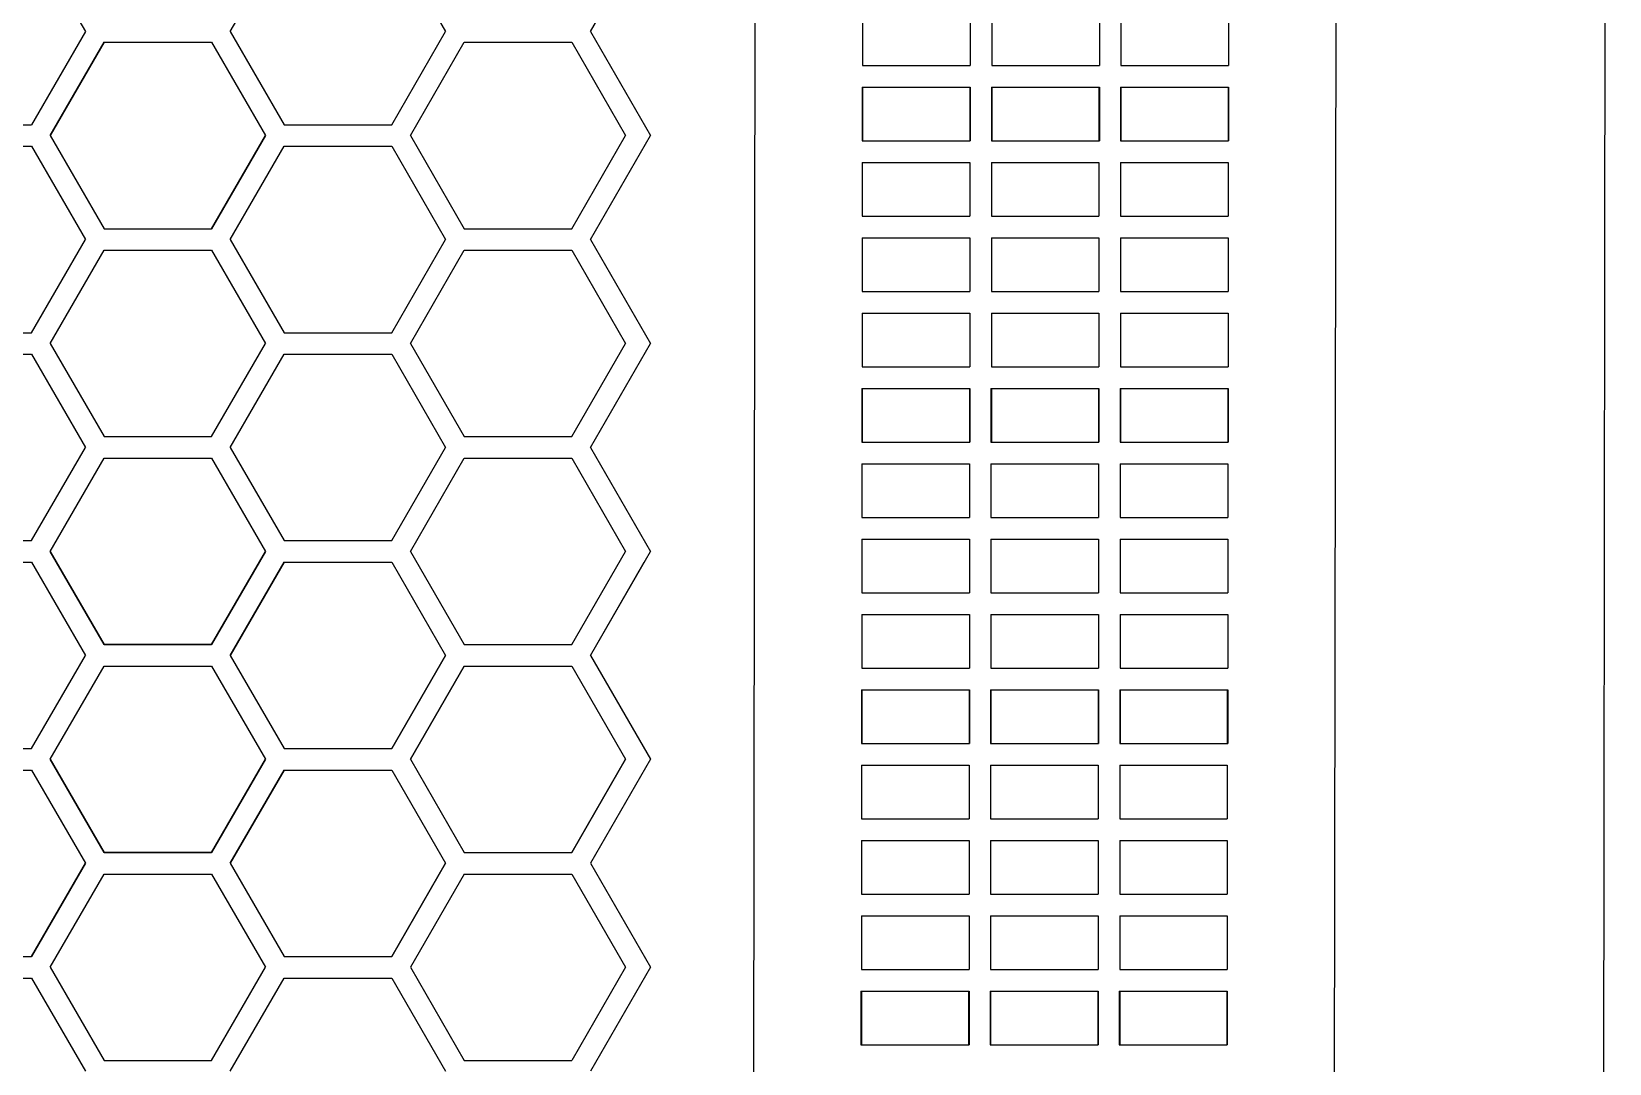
# Model space of a CAD drawing. Header units: millimetres. Extents: x 426 to 1302, y -791 to 304.
# Drawn here: x 1008.4 to 1301.6, y -531.7 to -339.9 of the extents above; entities that cross this region are included whole.
import ezdxf

# ---------------------------------------------------------------- set-up
doc = ezdxf.new("R2010")
doc.units = ezdxf.units.MM
doc.layers.get('0').update_dxf_attribs({"linetype": 'CONTINUOUS', "lineweight": 25, "true_color": 0x000000})

msp = doc.modelspace()

# ---------------------------------------------------------------- linework, layer by layer
for p, q in [((1250.25, -741.3), (1251.59, 253.74)), ((1300.44, -602.32), (1301.59, 253.68)), ((1143.45, 145.74), (1142.44, -602.26)), ((1112.25, -339.95), (1123.41, -320.63)), ((1008.4, -322.63), (1018.4, -339.95)), ((1008.4, -322.63), (1018.4, -339.95)), ((1008.4, -322.63), (1018.4, -339.95)), ((1045.33, -339.95), (1055.33, -322.63)), ((1045.33, -339.95), (1055.33, -322.63)), ((1045.33, -339.95), (1055.33, -322.63)), ((1075.33, -322.63), (1085.33, -339.95)), ((1075.33, -322.63), (1085.33, -339.95)), ((1075.33, -322.63), (1085.33, -339.95)), ((1162.81, -336.26), (1162.81, -346.26)), ((1182.81, -336.26), (1182.81, -346.26)), ((1186.81, -336.26), (1186.81, -346.26)), ((1206.81, -336.26), (1206.81, -346.26)), ((1210.81, -336.26), (1210.81, -346.26)), ((1230.81, -336.26), (1230.81, -346.26)), ((1018.4, -339.95), (1008.4, -357.27)), ((1018.4, -339.95), (1008.4, -357.27)), ((1018.4, -339.95), (1008.4, -357.27)), ((1045.33, -339.95), (1055.33, -357.27)), ((1045.33, -339.95), (1055.33, -357.27)), ((1045.33, -339.95), (1055.33, -357.27)), ((1045.33, -339.95), (1055.33, -357.27)), ((1045.33, -339.95), (1055.33, -357.27)), ((1045.33, -339.95), (1055.33, -357.27)), ((1075.33, -357.27), (1085.33, -339.95)), ((1075.33, -357.27), (1085.33, -339.95)), ((1075.33, -357.27), (1085.33, -339.95)), ((1075.33, -357.27), (1085.33, -339.95)), ((1075.33, -357.27), (1085.33, -339.95)), ((1075.33, -357.27), (1085.33, -339.95)), ((1112.25, -339.95), (1123.41, -359.27)), ((1021.86, -341.95), (1011.86, -359.27)), ((1011.86, -359.27), (1021.86, -341.95)), ((1011.86, -359.27), (1021.86, -341.95)), ((1021.86, -341.95), (1011.86, -359.27)), ((1011.86, -359.27), (1021.86, -341.95)), ((1011.86, -359.27), (1021.86, -341.95)), ((1021.86, -341.95), (1011.86, -359.27)), ((1011.86, -359.27), (1021.86, -341.95)), ((1011.86, -359.27), (1021.86, -341.95)), ((1021.86, -341.95), (1041.86, -341.95)), ((1021.86, -341.95), (1041.86, -341.95)), ((1021.86, -341.95), (1041.86, -341.95)), ((1021.86, -341.95), (1041.86, -341.95)), ((1021.86, -341.95), (1041.86, -341.95)), ((1021.86, -341.95), (1041.86, -341.95)), ((1021.86, -341.95), (1041.86, -341.95)), ((1021.86, -341.95), (1041.86, -341.95)), ((1021.86, -341.95), (1041.86, -341.95)), ((1041.86, -341.95), (1051.86, -359.27)), ((1041.86, -341.95), (1051.86, -359.27)), ((1041.86, -341.95), (1051.86, -359.27)), ((1041.86, -341.95), (1051.86, -359.27)), ((1041.86, -341.95), (1051.86, -359.27)), ((1041.86, -341.95), (1051.86, -359.27)), ((1041.86, -341.95), (1051.86, -359.27)), ((1041.86, -341.95), (1051.86, -359.27)), ((1041.86, -341.95), (1051.86, -359.27)), ((1078.79, -359.27), (1088.79, -341.95)), ((1078.79, -359.27), (1088.79, -341.95)), ((1078.79, -359.27), (1088.79, -341.95)), ((1078.79, -359.27), (1088.79, -341.95)), ((1078.79, -359.27), (1088.79, -341.95)), ((1078.79, -359.27), (1088.79, -341.95)), ((1088.79, -341.95), (1108.79, -341.95)), ((1088.79, -341.95), (1108.79, -341.95)), ((1088.79, -341.95), (1108.79, -341.95)), ((1088.79, -341.95), (1108.79, -341.95)), ((1088.79, -341.95), (1108.79, -341.95)), ((1088.79, -341.95), (1108.79, -341.95)), ((1108.79, -341.95), (1118.79, -359.27)), ((1108.79, -341.95), (1118.79, -359.27)), ((1108.79, -341.95), (1118.79, -359.27)), ((1108.79, -341.95), (1118.79, -359.27)), ((1108.79, -341.95), (1118.79, -359.27)), ((1108.79, -341.95), (1118.79, -359.27)), ((1162.81, -346.26), (1182.81, -346.26)), ((1186.81, -346.26), (1206.81, -346.26)), ((1210.81, -346.26), (1230.81, -346.26)), ((1162.74, -350.26), (1182.74, -350.26)), ((1162.74, -350.26), (1162.74, -360.26)), ((1162.81, -350.26), (1182.81, -350.26)), ((1162.81, -350.26), (1162.81, -360.26)), ((1182.74, -350.26), (1182.74, -360.26)), ((1182.81, -350.26), (1182.81, -360.26)), ((1186.74, -350.26), (1206.74, -350.26)), ((1186.74, -350.26), (1186.74, -360.26)), ((1186.81, -350.26), (1206.81, -350.26)), ((1186.81, -350.26), (1186.81, -360.26)), ((1206.74, -350.26), (1206.74, -360.26)), ((1206.81, -350.26), (1206.81, -360.26)), ((1210.74, -350.26), (1230.74, -350.26)), ((1210.74, -350.26), (1210.74, -360.26)), ((1210.81, -350.26), (1230.81, -350.26)), ((1210.81, -350.26), (1210.81, -360.26)), ((1230.74, -350.26), (1230.74, -360.26)), ((1230.81, -350.26), (1230.81, -360.26)), ((988.4, -357.27), (1008.4, -357.27)), ((988.4, -357.27), (1008.4, -357.27)), ((988.4, -357.27), (1008.4, -357.27)), ((1055.33, -357.27), (1075.33, -357.27)), ((1055.33, -357.27), (1075.33, -357.27)), ((1055.33, -357.27), (1075.33, -357.27)), ((1055.33, -357.27), (1075.33, -357.27)), ((1055.33, -357.27), (1075.33, -357.27)), ((1055.33, -357.27), (1075.33, -357.27)), ((1011.86, -359.27), (1021.86, -376.59)), ((1011.86, -359.27), (1021.86, -376.59)), ((1011.86, -359.27), (1021.86, -376.59)), ((1011.86, -359.27), (1021.86, -376.59)), ((1011.86, -359.27), (1021.86, -376.59)), ((1011.86, -359.27), (1021.86, -376.59)), ((1011.86, -359.27), (1021.86, -376.59)), ((1011.86, -359.27), (1021.86, -376.59)), ((1011.86, -359.27), (1021.86, -376.59)), ((1051.86, -359.27), (1041.86, -376.59)), ((1041.86, -376.59), (1051.86, -359.27)), ((1041.86, -376.59), (1051.86, -359.27)), ((1051.86, -359.27), (1041.86, -376.59)), ((1041.86, -376.59), (1051.86, -359.27)), ((1041.86, -376.59), (1051.86, -359.27)), ((1051.86, -359.27), (1041.86, -376.59)), ((1041.86, -376.59), (1051.86, -359.27)), ((1041.86, -376.59), (1051.86, -359.27)), ((1078.79, -359.27), (1088.79, -376.59)), ((1078.79, -359.27), (1088.79, -376.59)), ((1078.79, -359.27), (1088.79, -376.59)), ((1078.79, -359.27), (1088.79, -376.59)), ((1078.79, -359.27), (1088.79, -376.59)), ((1078.79, -359.27), (1088.79, -376.59)), ((1108.79, -376.59), (1118.79, -359.27)), ((1108.79, -376.59), (1118.79, -359.27)), ((1108.79, -376.59), (1118.79, -359.27)), ((1108.79, -376.59), (1118.79, -359.27)), ((1108.79, -376.59), (1118.79, -359.27)), ((1108.79, -376.59), (1118.79, -359.27)), ((1112.25, -378.59), (1123.41, -359.27)), ((1162.74, -360.26), (1182.74, -360.26)), ((1162.81, -360.26), (1182.81, -360.26)), ((1186.74, -360.26), (1206.74, -360.26)), ((1186.81, -360.26), (1206.81, -360.26)), ((1210.74, -360.26), (1230.74, -360.26)), ((1210.81, -360.26), (1230.81, -360.26)), ((988.4, -361.27), (1008.4, -361.27)), ((988.4, -361.27), (1008.4, -361.27)), ((988.4, -361.27), (1008.4, -361.27)), ((988.4, -361.27), (1008.4, -361.27)), ((988.4, -361.27), (1008.4, -361.27)), ((988.4, -361.27), (1008.4, -361.27)), ((1008.4, -361.27), (1018.4, -378.59)), ((1008.4, -361.27), (1018.4, -378.59)), ((1008.4, -361.27), (1018.4, -378.59)), ((1008.4, -361.27), (1018.4, -378.59)), ((1008.4, -361.27), (1018.4, -378.59)), ((1008.4, -361.27), (1018.4, -378.59)), ((1045.33, -378.59), (1055.33, -361.27)), ((1045.33, -378.59), (1055.33, -361.27)), ((1045.33, -378.59), (1055.33, -361.27)), ((1045.33, -378.59), (1055.33, -361.27)), ((1045.33, -378.59), (1055.33, -361.27)), ((1045.33, -378.59), (1055.33, -361.27)), ((1055.33, -361.27), (1075.33, -361.27)), ((1055.33, -361.27), (1075.33, -361.27)), ((1055.33, -361.27), (1075.33, -361.27)), ((1055.33, -361.27), (1075.33, -361.27)), ((1055.33, -361.27), (1075.33, -361.27)), ((1055.33, -361.27), (1075.33, -361.27)), ((1075.33, -361.27), (1085.33, -378.59)), ((1075.33, -361.27), (1085.33, -378.59)), ((1075.33, -361.27), (1085.33, -378.59)), ((1075.33, -361.27), (1085.33, -378.59)), ((1075.33, -361.27), (1085.33, -378.59)), ((1075.33, -361.27), (1085.33, -378.59)), ((1162.74, -364.26), (1162.74, -374.26)), ((1162.74, -364.26), (1182.74, -364.26)), ((1182.74, -364.26), (1182.74, -374.26)), ((1186.74, -364.26), (1206.74, -364.26)), ((1186.74, -364.26), (1186.74, -374.26)), ((1206.74, -364.26), (1206.74, -374.26)), ((1210.74, -364.26), (1210.74, -374.26)), ((1210.74, -364.26), (1230.74, -364.26)), ((1230.74, -364.26), (1230.74, -374.26)), ((1162.74, -374.26), (1182.74, -374.26)), ((1186.74, -374.26), (1206.74, -374.26)), ((1210.74, -374.26), (1230.74, -374.26)), ((1021.86, -376.59), (1041.86, -376.59)), ((1021.86, -376.59), (1041.86, -376.59)), ((1021.86, -376.59), (1041.86, -376.59)), ((1021.86, -376.59), (1041.86, -376.59)), ((1021.86, -376.59), (1041.86, -376.59)), ((1021.86, -376.59), (1041.86, -376.59)), ((1021.86, -376.59), (1041.86, -376.59)), ((1021.86, -376.59), (1041.86, -376.59)), ((1021.86, -376.59), (1041.86, -376.59)), ((1088.79, -376.59), (1108.79, -376.59)), ((1088.79, -376.59), (1108.79, -376.59)), ((1088.79, -376.59), (1108.79, -376.59)), ((1088.79, -376.59), (1108.79, -376.59)), ((1088.79, -376.59), (1108.79, -376.59)), ((1088.79, -376.59), (1108.79, -376.59)), ((1008.4, -395.91), (1018.4, -378.59)), ((1008.4, -395.91), (1018.4, -378.59)), ((1008.4, -395.91), (1018.4, -378.59)), ((1008.4, -395.91), (1018.4, -378.59)), ((1008.4, -395.91), (1018.4, -378.59)), ((1008.4, -395.91), (1018.4, -378.59)), ((1011.86, -397.91), (1021.86, -380.59)), ((1011.86, -397.91), (1021.86, -380.59)), ((1011.86, -397.91), (1021.86, -380.59)), ((1011.86, -397.91), (1021.86, -380.59)), ((1011.86, -397.91), (1021.86, -380.59)), ((1011.86, -397.91), (1021.86, -380.59)), ((1021.86, -380.59), (1041.86, -380.59)), ((1021.86, -380.59), (1041.86, -380.59)), ((1021.86, -380.59), (1041.86, -380.59)), ((1021.86, -380.59), (1041.86, -380.59)), ((1021.86, -380.59), (1041.86, -380.59)), ((1021.86, -380.59), (1041.86, -380.59)), ((1041.86, -380.59), (1051.86, -397.91)), ((1041.86, -380.59), (1051.86, -397.91)), ((1041.86, -380.59), (1051.86, -397.91)), ((1041.86, -380.59), (1051.86, -397.91)), ((1041.86, -380.59), (1051.86, -397.91)), ((1041.86, -380.59), (1051.86, -397.91)), ((1045.33, -378.59), (1055.33, -395.91)), ((1045.33, -378.59), (1055.33, -395.91)), ((1045.33, -378.59), (1055.33, -395.91)), ((1045.33, -378.59), (1055.33, -395.91)), ((1045.33, -378.59), (1055.33, -395.91)), ((1045.33, -378.59), (1055.33, -395.91)), ((1075.33, -395.91), (1085.33, -378.59)), ((1075.33, -395.91), (1085.33, -378.59)), ((1075.33, -395.91), (1085.33, -378.59)), ((1075.33, -395.91), (1085.33, -378.59)), ((1075.33, -395.91), (1085.33, -378.59)), ((1075.33, -395.91), (1085.33, -378.59)), ((1078.79, -397.91), (1088.79, -380.59)), ((1078.79, -397.91), (1088.79, -380.59)), ((1078.79, -397.91), (1088.79, -380.59)), ((1078.79, -397.91), (1088.79, -380.59)), ((1078.79, -397.91), (1088.79, -380.59)), ((1078.79, -397.91), (1088.79, -380.59)), ((1078.79, -397.91), (1088.79, -380.59)), ((1078.79, -397.91), (1088.79, -380.59)), ((1078.79, -397.91), (1088.79, -380.59)), ((1088.79, -380.59), (1108.79, -380.59)), ((1088.79, -380.59), (1108.79, -380.59)), ((1088.79, -380.59), (1108.79, -380.59)), ((1088.79, -380.59), (1108.79, -380.59)), ((1088.79, -380.59), (1108.79, -380.59)), ((1088.79, -380.59), (1108.79, -380.59)), ((1088.79, -380.59), (1108.79, -380.59)), ((1088.79, -380.59), (1108.79, -380.59)), ((1088.79, -380.59), (1108.79, -380.59)), ((1108.79, -380.59), (1118.79, -397.91)), ((1108.79, -380.59), (1118.79, -397.91)), ((1108.79, -380.59), (1118.79, -397.91)), ((1108.79, -380.59), (1118.79, -397.91)), ((1108.79, -380.59), (1118.79, -397.91)), ((1108.79, -380.59), (1118.79, -397.91)), ((1108.79, -380.59), (1118.79, -397.91)), ((1108.79, -380.59), (1118.79, -397.91)), ((1108.79, -380.59), (1118.79, -397.91)), ((1112.25, -378.59), (1123.41, -397.91)), ((1162.74, -378.26), (1182.74, -378.26)), ((1162.74, -378.26), (1162.74, -388.26)), ((1162.74, -378.26), (1182.74, -378.26)), ((1162.74, -378.26), (1162.74, -388.26)), ((1182.74, -378.26), (1182.74, -388.26)), ((1182.74, -378.26), (1182.74, -388.26)), ((1186.74, -378.26), (1206.74, -378.26)), ((1186.74, -378.26), (1186.74, -388.26)), ((1186.74, -378.26), (1206.74, -378.26)), ((1186.74, -378.26), (1186.74, -388.26)), ((1206.74, -378.26), (1206.74, -388.26)), ((1206.74, -378.26), (1206.74, -388.26)), ((1210.74, -378.26), (1230.74, -378.26)), ((1210.74, -378.26), (1210.74, -388.26)), ((1210.74, -378.26), (1230.74, -378.26)), ((1210.74, -378.26), (1210.74, -388.26)), ((1230.74, -378.26), (1230.74, -388.26)), ((1230.74, -378.26), (1230.74, -388.26)), ((1162.74, -388.26), (1182.74, -388.26)), ((1162.74, -388.26), (1182.74, -388.26)), ((1186.74, -388.26), (1206.74, -388.26)), ((1186.74, -388.26), (1206.74, -388.26)), ((1210.74, -388.26), (1230.74, -388.26)), ((1210.74, -388.26), (1230.74, -388.26)), ((1162.74, -392.26), (1162.74, -402.26)), ((1162.74, -392.26), (1182.74, -392.26)), ((1182.74, -392.26), (1182.74, -402.26)), ((1186.74, -392.26), (1206.74, -392.26)), ((1186.74, -392.26), (1186.74, -402.26)), ((1206.74, -392.26), (1206.74, -402.26)), ((1210.74, -392.26), (1210.74, -402.26)), ((1210.74, -392.26), (1230.74, -392.26)), ((1230.74, -392.26), (1230.74, -402.26)), ((988.4, -395.91), (1008.4, -395.91)), ((988.4, -395.91), (1008.4, -395.91)), ((988.4, -395.91), (1008.4, -395.91)), ((988.4, -395.91), (1008.4, -395.91)), ((988.4, -395.91), (1008.4, -395.91)), ((988.4, -395.91), (1008.4, -395.91)), ((1011.86, -397.91), (1021.86, -415.23)), ((1011.86, -397.91), (1021.86, -415.23)), ((1011.86, -397.91), (1021.86, -415.23)), ((1011.86, -397.91), (1021.86, -415.23)), ((1011.86, -397.91), (1021.86, -415.23)), ((1011.86, -397.91), (1021.86, -415.23)), ((1041.86, -415.23), (1051.86, -397.91)), ((1041.86, -415.23), (1051.86, -397.91)), ((1041.86, -415.23), (1051.86, -397.91)), ((1041.86, -415.23), (1051.86, -397.91)), ((1041.86, -415.23), (1051.86, -397.91)), ((1041.86, -415.23), (1051.86, -397.91)), ((1055.33, -395.91), (1075.33, -395.91)), ((1055.33, -395.91), (1075.33, -395.91)), ((1055.33, -395.91), (1075.33, -395.91)), ((1055.33, -395.91), (1075.33, -395.91)), ((1055.33, -395.91), (1075.33, -395.91)), ((1055.33, -395.91), (1075.33, -395.91)), ((1078.79, -397.91), (1088.79, -415.23)), ((1078.79, -397.91), (1088.79, -415.23)), ((1078.79, -397.91), (1088.79, -415.23)), ((1078.79, -397.91), (1088.79, -415.23)), ((1078.79, -397.91), (1088.79, -415.23)), ((1078.79, -397.91), (1088.79, -415.23)), ((1078.79, -397.91), (1088.79, -415.23)), ((1078.79, -397.91), (1088.79, -415.23)), ((1078.79, -397.91), (1088.79, -415.23)), ((1108.79, -415.23), (1118.79, -397.91)), ((1108.79, -415.23), (1118.79, -397.91)), ((1108.79, -415.23), (1118.79, -397.91)), ((1108.79, -415.23), (1118.79, -397.91)), ((1108.79, -415.23), (1118.79, -397.91)), ((1108.79, -415.23), (1118.79, -397.91)), ((1108.79, -415.23), (1118.79, -397.91)), ((1108.79, -415.23), (1118.79, -397.91)), ((1108.79, -415.23), (1118.79, -397.91)), ((1112.25, -417.23), (1123.41, -397.91)), ((988.4, -399.91), (1008.4, -399.91)), ((988.4, -399.91), (1008.4, -399.91)), ((988.4, -399.91), (1008.4, -399.91)), ((988.4, -399.91), (1008.4, -399.91)), ((988.4, -399.91), (1008.4, -399.91)), ((988.4, -399.91), (1008.4, -399.91)), ((988.4, -399.91), (1008.4, -399.91)), ((988.4, -399.91), (1008.4, -399.91)), ((988.4, -399.91), (1008.4, -399.91)), ((1008.4, -399.91), (1018.4, -417.23)), ((1008.4, -399.91), (1018.4, -417.23)), ((1008.4, -399.91), (1018.4, -417.23)), ((1008.4, -399.91), (1018.4, -417.23)), ((1008.4, -399.91), (1018.4, -417.23)), ((1008.4, -399.91), (1018.4, -417.23)), ((1008.4, -399.91), (1018.4, -417.23)), ((1008.4, -399.91), (1018.4, -417.23)), ((1008.4, -399.91), (1018.4, -417.23)), ((1045.33, -417.23), (1055.33, -399.91)), ((1045.33, -417.23), (1055.33, -399.91)), ((1045.33, -417.23), (1055.33, -399.91)), ((1045.33, -417.23), (1055.33, -399.91)), ((1045.33, -417.23), (1055.33, -399.91)), ((1045.33, -417.23), (1055.33, -399.91)), ((1055.33, -399.91), (1075.33, -399.91)), ((1055.33, -399.91), (1075.33, -399.91)), ((1055.33, -399.91), (1075.33, -399.91)), ((1055.33, -399.91), (1075.33, -399.91)), ((1055.33, -399.91), (1075.33, -399.91)), ((1055.33, -399.91), (1075.33, -399.91)), ((1075.33, -399.91), (1085.33, -417.23)), ((1075.33, -399.91), (1085.33, -417.23)), ((1075.33, -399.91), (1085.33, -417.23)), ((1075.33, -399.91), (1085.33, -417.23)), ((1075.33, -399.91), (1085.33, -417.23)), ((1075.33, -399.91), (1085.33, -417.23)), ((1162.74, -402.26), (1182.74, -402.26)), ((1186.74, -402.26), (1206.74, -402.26)), ((1210.74, -402.26), (1230.74, -402.26)), ((1162.66, -406.26), (1182.66, -406.26)), ((1162.66, -406.26), (1162.66, -416.26)), ((1162.74, -406.26), (1182.74, -406.26)), ((1162.74, -406.26), (1162.74, -416.26)), ((1182.66, -406.26), (1182.66, -416.26)), ((1182.74, -406.26), (1182.74, -416.26)), ((1186.66, -406.26), (1206.66, -406.26)), ((1186.66, -406.26), (1186.66, -416.26)), ((1186.74, -406.26), (1206.74, -406.26)), ((1186.74, -406.26), (1186.74, -416.26)), ((1206.66, -406.26), (1206.66, -416.26)), ((1206.74, -406.26), (1206.74, -416.26)), ((1210.66, -406.26), (1230.66, -406.26)), ((1210.66, -406.26), (1210.66, -416.26)), ((1210.74, -406.26), (1230.74, -406.26)), ((1210.74, -406.26), (1210.74, -416.26)), ((1230.66, -406.26), (1230.66, -416.26)), ((1230.74, -406.26), (1230.74, -416.26)), ((1021.86, -415.23), (1041.86, -415.23)), ((1021.86, -415.23), (1041.86, -415.23)), ((1021.86, -415.23), (1041.86, -415.23)), ((1021.86, -415.23), (1041.86, -415.23)), ((1021.86, -415.23), (1041.86, -415.23)), ((1021.86, -415.23), (1041.86, -415.23)), ((1021.86, -415.23), (1041.86, -415.23)), ((1021.86, -415.23), (1041.86, -415.23)), ((1021.86, -415.23), (1041.86, -415.23)), ((1021.86, -415.23), (1041.86, -415.23)), ((1021.86, -415.23), (1041.86, -415.23)), ((1021.86, -415.23), (1041.86, -415.23)), ((1088.79, -415.23), (1108.79, -415.23)), ((1088.79, -415.23), (1108.79, -415.23)), ((1088.79, -415.23), (1108.79, -415.23)), ((1088.79, -415.23), (1108.79, -415.23)), ((1088.79, -415.23), (1108.79, -415.23)), ((1088.79, -415.23), (1108.79, -415.23)), ((1088.79, -415.23), (1108.79, -415.23)), ((1088.79, -415.23), (1108.79, -415.23)), ((1088.79, -415.23), (1108.79, -415.23)), ((1162.66, -416.26), (1182.66, -416.26)), ((1162.74, -416.26), (1182.74, -416.26)), ((1186.66, -416.26), (1206.66, -416.26)), ((1186.74, -416.26), (1206.74, -416.26)), ((1210.66, -416.26), (1230.66, -416.26)), ((1210.74, -416.26), (1230.74, -416.26)), ((1008.4, -434.55), (1018.4, -417.23)), ((1008.4, -434.55), (1018.4, -417.23)), ((1008.4, -434.55), (1018.4, -417.23)), ((1008.4, -434.55), (1018.4, -417.23)), ((1008.4, -434.55), (1018.4, -417.23)), ((1008.4, -434.55), (1018.4, -417.23)), ((1008.4, -434.55), (1018.4, -417.23)), ((1008.4, -434.55), (1018.4, -417.23)), ((1008.4, -434.55), (1018.4, -417.23)), ((1011.86, -436.55), (1021.86, -419.23)), ((1011.86, -436.55), (1021.86, -419.23)), ((1011.86, -436.55), (1021.86, -419.23)), ((1011.86, -436.55), (1021.86, -419.23)), ((1011.86, -436.55), (1021.86, -419.23)), ((1011.86, -436.55), (1021.86, -419.23)), ((1021.86, -419.23), (1041.86, -419.23)), ((1021.86, -419.23), (1041.86, -419.23)), ((1021.86, -419.23), (1041.86, -419.23)), ((1021.86, -419.23), (1041.86, -419.23)), ((1021.86, -419.23), (1041.86, -419.23)), ((1021.86, -419.23), (1041.86, -419.23)), ((1021.86, -419.23), (1041.86, -419.23)), ((1021.86, -419.23), (1041.86, -419.23)), ((1021.86, -419.23), (1041.86, -419.23)), ((1041.86, -419.23), (1051.86, -436.55)), ((1041.86, -419.23), (1051.86, -436.55)), ((1041.86, -419.23), (1051.86, -436.55)), ((1041.86, -419.23), (1051.86, -436.55)), ((1041.86, -419.23), (1051.86, -436.55)), ((1041.86, -419.23), (1051.86, -436.55)), ((1045.33, -417.23), (1055.33, -434.55)), ((1045.33, -417.23), (1055.33, -434.55)), ((1045.33, -417.23), (1055.33, -434.55)), ((1045.33, -417.23), (1055.33, -434.55)), ((1045.33, -417.23), (1055.33, -434.55)), ((1045.33, -417.23), (1055.33, -434.55)), ((1075.33, -434.55), (1085.33, -417.23)), ((1075.33, -434.55), (1085.33, -417.23)), ((1075.33, -434.55), (1085.33, -417.23)), ((1075.33, -434.55), (1085.33, -417.23)), ((1075.33, -434.55), (1085.33, -417.23)), ((1075.33, -434.55), (1085.33, -417.23)), ((1078.79, -436.55), (1088.79, -419.23)), ((1078.79, -436.55), (1088.79, -419.23)), ((1078.79, -436.55), (1088.79, -419.23)), ((1078.79, -436.55), (1088.79, -419.23)), ((1078.79, -436.55), (1088.79, -419.23)), ((1078.79, -436.55), (1088.79, -419.23)), ((1078.79, -436.55), (1088.79, -419.23)), ((1078.79, -436.55), (1088.79, -419.23)), ((1078.79, -436.55), (1088.79, -419.23)), ((1088.79, -419.23), (1108.79, -419.23)), ((1088.79, -419.23), (1108.79, -419.23)), ((1088.79, -419.23), (1108.79, -419.23)), ((1088.79, -419.23), (1108.79, -419.23)), ((1088.79, -419.23), (1108.79, -419.23)), ((1088.79, -419.23), (1108.79, -419.23)), ((1088.79, -419.23), (1108.79, -419.23)), ((1088.79, -419.23), (1108.79, -419.23)), ((1088.79, -419.23), (1108.79, -419.23)), ((1108.79, -419.23), (1118.79, -436.55)), ((1108.79, -419.23), (1118.79, -436.55)), ((1108.79, -419.23), (1118.79, -436.55)), ((1108.79, -419.23), (1118.79, -436.55)), ((1108.79, -419.23), (1118.79, -436.55)), ((1108.79, -419.23), (1118.79, -436.55)), ((1108.79, -419.23), (1118.79, -436.55)), ((1108.79, -419.23), (1118.79, -436.55)), ((1108.79, -419.23), (1118.79, -436.55)), ((1112.25, -417.23), (1123.41, -436.55)), ((1162.66, -420.26), (1162.66, -430.26)), ((1162.66, -420.26), (1182.66, -420.26)), ((1182.66, -420.26), (1182.66, -430.26)), ((1186.66, -420.26), (1206.66, -420.26)), ((1186.66, -420.26), (1186.66, -430.26)), ((1206.66, -420.26), (1206.66, -430.26)), ((1210.66, -420.26), (1210.66, -430.26)), ((1210.66, -420.26), (1230.66, -420.26)), ((1230.66, -420.26), (1230.66, -430.26)), ((1162.66, -430.26), (1182.66, -430.26)), ((1186.66, -430.26), (1206.66, -430.26)), ((1210.66, -430.26), (1230.66, -430.26)), ((988.4, -434.55), (1008.4, -434.55)), ((988.4, -434.55), (1008.4, -434.55)), ((988.4, -434.55), (1008.4, -434.55)), ((988.4, -434.55), (1008.4, -434.55)), ((988.4, -434.55), (1008.4, -434.55)), ((988.4, -434.55), (1008.4, -434.55)), ((988.4, -434.55), (1008.4, -434.55)), ((988.4, -434.55), (1008.4, -434.55)), ((988.4, -434.55), (1008.4, -434.55)), ((1011.86, -436.55), (1021.86, -453.87)), ((1011.86, -436.55), (1021.86, -453.87)), ((1021.86, -453.87), (1011.86, -436.55)), ((1011.86, -436.55), (1021.86, -453.87)), ((1011.86, -436.55), (1021.86, -453.87)), ((1021.86, -453.87), (1011.86, -436.55)), ((1011.86, -436.55), (1021.86, -453.87)), ((1011.86, -436.55), (1021.86, -453.87)), ((1021.86, -453.87), (1011.86, -436.55)), ((1041.86, -453.87), (1051.86, -436.55)), ((1051.86, -436.55), (1041.86, -453.87)), ((1041.86, -453.87), (1051.86, -436.55)), ((1041.86, -453.87), (1051.86, -436.55)), ((1051.86, -436.55), (1041.86, -453.87)), ((1041.86, -453.87), (1051.86, -436.55)), ((1041.86, -453.87), (1051.86, -436.55)), ((1051.86, -436.55), (1041.86, -453.87)), ((1041.86, -453.87), (1051.86, -436.55)), ((1055.33, -434.55), (1075.33, -434.55)), ((1055.33, -434.55), (1075.33, -434.55)), ((1055.33, -434.55), (1075.33, -434.55)), ((1055.33, -434.55), (1075.33, -434.55)), ((1055.33, -434.55), (1075.33, -434.55)), ((1055.33, -434.55), (1075.33, -434.55)), ((1078.79, -436.55), (1088.79, -453.87)), ((1078.79, -436.55), (1088.79, -453.87)), ((1078.79, -436.55), (1088.79, -453.87)), ((1078.79, -436.55), (1088.79, -453.87)), ((1078.79, -436.55), (1088.79, -453.87)), ((1078.79, -436.55), (1088.79, -453.87)), ((1078.79, -436.55), (1088.79, -453.87)), ((1078.79, -436.55), (1088.79, -453.87)), ((1078.79, -436.55), (1088.79, -453.87)), ((1108.79, -453.87), (1118.79, -436.55)), ((1108.79, -453.87), (1118.79, -436.55)), ((1108.79, -453.87), (1118.79, -436.55)), ((1108.79, -453.87), (1118.79, -436.55)), ((1108.79, -453.87), (1118.79, -436.55)), ((1108.79, -453.87), (1118.79, -436.55)), ((1108.79, -453.87), (1118.79, -436.55)), ((1108.79, -453.87), (1118.79, -436.55)), ((1108.79, -453.87), (1118.79, -436.55)), ((1112.25, -455.87), (1123.41, -436.55)), ((1162.66, -434.26), (1182.66, -434.26)), ((1162.66, -434.26), (1162.66, -444.26)), ((1162.66, -434.26), (1182.66, -434.26)), ((1162.66, -434.26), (1162.66, -444.26)), ((1182.66, -434.26), (1182.66, -444.26)), ((1182.66, -434.26), (1182.66, -444.26)), ((1186.66, -434.26), (1206.66, -434.26)), ((1186.66, -434.26), (1186.66, -444.26)), ((1186.66, -434.26), (1206.66, -434.26)), ((1186.66, -434.26), (1186.66, -444.26)), ((1206.66, -434.26), (1206.66, -444.26)), ((1206.66, -434.26), (1206.66, -444.26)), ((1210.66, -434.26), (1230.66, -434.26)), ((1210.66, -434.26), (1210.66, -444.26)), ((1210.66, -434.26), (1230.66, -434.26)), ((1210.66, -434.26), (1210.66, -444.26)), ((1230.66, -434.26), (1230.66, -444.26)), ((1230.66, -434.26), (1230.66, -444.26)), ((988.4, -438.55), (1008.4, -438.55)), ((988.4, -438.55), (1008.4, -438.55)), ((988.4, -438.55), (1008.4, -438.55)), ((988.4, -438.55), (1008.4, -438.55)), ((988.4, -438.55), (1008.4, -438.55)), ((988.4, -438.55), (1008.4, -438.55)), ((988.4, -438.55), (1008.4, -438.55)), ((988.4, -438.55), (1008.4, -438.55)), ((988.4, -438.55), (1008.4, -438.55)), ((1008.4, -438.55), (1018.4, -455.87)), ((1008.4, -438.55), (1018.4, -455.87)), ((1008.4, -438.55), (1018.4, -455.87)), ((1008.4, -438.55), (1018.4, -455.87)), ((1008.4, -438.55), (1018.4, -455.87)), ((1008.4, -438.55), (1018.4, -455.87)), ((1008.4, -438.55), (1018.4, -455.87)), ((1008.4, -438.55), (1018.4, -455.87)), ((1008.4, -438.55), (1018.4, -455.87)), ((1045.33, -455.87), (1055.33, -438.55)), ((1055.33, -438.55), (1045.33, -455.87)), ((1045.33, -455.87), (1055.33, -438.55)), ((1055.33, -438.55), (1045.33, -455.87)), ((1045.33, -455.87), (1055.33, -438.55)), ((1055.33, -438.55), (1045.33, -455.87)), ((1055.33, -438.55), (1075.33, -438.55)), ((1055.33, -438.55), (1075.33, -438.55)), ((1055.33, -438.55), (1075.33, -438.55)), ((1055.33, -438.55), (1075.33, -438.55)), ((1055.33, -438.55), (1075.33, -438.55)), ((1055.33, -438.55), (1075.33, -438.55)), ((1075.33, -438.55), (1085.33, -455.87)), ((1075.33, -438.55), (1085.33, -455.87)), ((1075.33, -438.55), (1085.33, -455.87)), ((1075.33, -438.55), (1085.33, -455.87)), ((1075.33, -438.55), (1085.33, -455.87)), ((1075.33, -438.55), (1085.33, -455.87)), ((1112.25, -455.87), (1122.25, -438.55)), ((1162.66, -444.26), (1182.66, -444.26)), ((1162.66, -444.26), (1182.66, -444.26)), ((1186.66, -444.26), (1206.66, -444.26)), ((1186.66, -444.26), (1206.66, -444.26)), ((1210.66, -444.26), (1230.66, -444.26)), ((1210.66, -444.26), (1230.66, -444.26)), ((1162.66, -448.26), (1162.66, -458.26)), ((1162.66, -448.26), (1182.66, -448.26)), ((1182.66, -448.26), (1182.66, -458.26)), ((1186.66, -448.26), (1206.66, -448.26)), ((1186.66, -448.26), (1186.66, -458.26)), ((1206.66, -448.26), (1206.66, -458.26)), ((1210.66, -448.26), (1210.66, -458.26)), ((1210.66, -448.26), (1230.66, -448.26)), ((1230.66, -448.26), (1230.66, -458.26)), ((1021.86, -453.87), (1041.86, -453.87)), ((1021.86, -453.87), (1041.86, -453.87)), ((1021.86, -453.87), (1041.86, -453.87)), ((1041.86, -453.87), (1021.86, -453.87)), ((1021.86, -453.87), (1041.86, -453.87)), ((1021.86, -453.87), (1041.86, -453.87)), ((1021.86, -453.87), (1041.86, -453.87)), ((1021.86, -453.87), (1041.86, -453.87)), ((1041.86, -453.87), (1021.86, -453.87)), ((1021.86, -453.87), (1041.86, -453.87)), ((1021.86, -453.87), (1041.86, -453.87)), ((1021.86, -453.87), (1041.86, -453.87)), ((1021.86, -453.87), (1041.86, -453.87)), ((1041.86, -453.87), (1021.86, -453.87)), ((1021.86, -453.87), (1041.86, -453.87)), ((1088.79, -453.87), (1108.79, -453.87)), ((1088.79, -453.87), (1108.79, -453.87)), ((1088.79, -453.87), (1108.79, -453.87)), ((1088.79, -453.87), (1108.79, -453.87)), ((1088.79, -453.87), (1108.79, -453.87)), ((1088.79, -453.87), (1108.79, -453.87)), ((1088.79, -453.87), (1108.79, -453.87)), ((1088.79, -453.87), (1108.79, -453.87)), ((1088.79, -453.87), (1108.79, -453.87)), ((1008.4, -473.19), (1018.4, -455.87)), ((1008.4, -473.19), (1018.4, -455.87)), ((1008.4, -473.19), (1018.4, -455.87)), ((1008.4, -473.19), (1018.4, -455.87)), ((1008.4, -473.19), (1018.4, -455.87)), ((1008.4, -473.19), (1018.4, -455.87)), ((1008.4, -473.19), (1018.4, -455.87)), ((1008.4, -473.19), (1018.4, -455.87)), ((1008.4, -473.19), (1018.4, -455.87)), ((1045.33, -455.87), (1055.33, -473.19)), ((1045.33, -455.87), (1055.33, -473.19)), ((1045.33, -455.87), (1055.33, -473.19)), ((1045.33, -455.87), (1055.33, -473.19)), ((1045.33, -455.87), (1055.33, -473.19)), ((1045.33, -455.87), (1055.33, -473.19)), ((1075.33, -473.19), (1085.33, -455.87)), ((1085.33, -455.87), (1075.33, -473.19)), ((1075.33, -473.19), (1085.33, -455.87)), ((1085.33, -455.87), (1075.33, -473.19)), ((1075.33, -473.19), (1085.33, -455.87)), ((1085.33, -455.87), (1075.33, -473.19)), ((1112.25, -455.87), (1123.41, -475.19)), ((1011.86, -475.19), (1021.86, -457.87)), ((1011.86, -475.19), (1021.86, -457.87)), ((1011.86, -475.19), (1021.86, -457.87)), ((1011.86, -475.19), (1021.86, -457.87)), ((1011.86, -475.19), (1021.86, -457.87)), ((1011.86, -475.19), (1021.86, -457.87)), ((1021.86, -457.87), (1041.86, -457.87)), ((1021.86, -457.87), (1041.86, -457.87)), ((1021.86, -457.87), (1041.86, -457.87)), ((1021.86, -457.87), (1041.86, -457.87)), ((1021.86, -457.87), (1041.86, -457.87)), ((1021.86, -457.87), (1041.86, -457.87)), ((1021.86, -457.87), (1041.86, -457.87)), ((1021.86, -457.87), (1041.86, -457.87)), ((1021.86, -457.87), (1041.86, -457.87)), ((1041.86, -457.87), (1051.86, -475.19)), ((1041.86, -457.87), (1051.86, -475.19)), ((1041.86, -457.87), (1051.86, -475.19)), ((1041.86, -457.87), (1051.86, -475.19)), ((1041.86, -457.87), (1051.86, -475.19)), ((1041.86, -457.87), (1051.86, -475.19)), ((1078.79, -475.19), (1088.79, -457.87)), ((1088.79, -457.87), (1078.79, -475.19)), ((1078.79, -475.19), (1088.79, -457.87)), ((1088.79, -457.87), (1078.79, -475.19)), ((1078.79, -475.19), (1088.79, -457.87)), ((1088.79, -457.87), (1078.79, -475.19)), ((1088.79, -457.87), (1108.79, -457.87)), ((1088.79, -457.87), (1108.79, -457.87)), ((1088.79, -457.87), (1108.79, -457.87)), ((1088.79, -457.87), (1108.79, -457.87)), ((1088.79, -457.87), (1108.79, -457.87)), ((1088.79, -457.87), (1108.79, -457.87)), ((1108.79, -457.87), (1118.79, -475.19)), ((1108.79, -457.87), (1118.79, -475.19)), ((1108.79, -457.87), (1118.79, -475.19)), ((1108.79, -457.87), (1118.79, -475.19)), ((1108.79, -457.87), (1118.79, -475.19)), ((1108.79, -457.87), (1118.79, -475.19)), ((1162.66, -458.26), (1182.66, -458.26)), ((1186.66, -458.26), (1206.66, -458.26)), ((1210.66, -458.26), (1230.66, -458.26)), ((1162.59, -462.26), (1182.59, -462.26)), ((1162.59, -462.26), (1162.59, -472.26)), ((1162.66, -462.26), (1182.66, -462.26)), ((1162.66, -462.26), (1162.66, -472.26)), ((1182.59, -462.26), (1182.59, -472.26)), ((1182.66, -462.26), (1182.66, -472.26)), ((1186.59, -462.26), (1206.59, -462.26)), ((1186.59, -462.26), (1186.59, -472.26)), ((1186.66, -462.26), (1206.66, -462.26)), ((1186.66, -462.26), (1186.66, -472.26)), ((1206.59, -462.26), (1206.59, -472.26)), ((1206.66, -462.26), (1206.66, -472.26)), ((1210.59, -462.26), (1230.59, -462.26)), ((1210.59, -462.26), (1210.59, -472.26)), ((1210.66, -462.26), (1230.66, -462.26)), ((1210.66, -462.26), (1210.66, -472.26)), ((1230.59, -462.26), (1230.59, -472.26)), ((1230.66, -462.26), (1230.66, -472.26)), ((988.4, -473.19), (1008.4, -473.19)), ((988.4, -473.19), (1008.4, -473.19)), ((988.4, -473.19), (1008.4, -473.19)), ((988.4, -473.19), (1008.4, -473.19)), ((988.4, -473.19), (1008.4, -473.19)), ((988.4, -473.19), (1008.4, -473.19)), ((988.4, -473.19), (1008.4, -473.19)), ((988.4, -473.19), (1008.4, -473.19)), ((988.4, -473.19), (1008.4, -473.19)), ((1055.33, -473.19), (1075.33, -473.19)), ((1055.33, -473.19), (1075.33, -473.19)), ((1055.33, -473.19), (1075.33, -473.19)), ((1055.33, -473.19), (1075.33, -473.19)), ((1055.33, -473.19), (1075.33, -473.19)), ((1055.33, -473.19), (1075.33, -473.19)), ((1162.59, -472.26), (1182.59, -472.26)), ((1162.66, -472.26), (1182.66, -472.26)), ((1186.59, -472.26), (1206.59, -472.26)), ((1186.66, -472.26), (1206.66, -472.26)), ((1210.59, -472.26), (1230.59, -472.26)), ((1210.66, -472.26), (1230.66, -472.26)), ((988.4, -477.19), (1008.4, -477.19)), ((988.4, -477.19), (1008.4, -477.19)), ((988.4, -477.19), (1008.4, -477.19)), ((988.4, -477.19), (1008.4, -477.19)), ((988.4, -477.19), (1008.4, -477.19)), ((988.4, -477.19), (1008.4, -477.19)), ((988.4, -477.19), (1008.4, -477.19)), ((988.4, -477.19), (1008.4, -477.19)), ((988.4, -477.19), (1008.4, -477.19)), ((1008.4, -477.19), (1018.4, -494.51)), ((1008.4, -477.19), (1018.4, -494.51)), ((1008.4, -477.19), (1018.4, -494.51)), ((1008.4, -477.19), (1018.4, -494.51)), ((1008.4, -477.19), (1018.4, -494.51)), ((1008.4, -477.19), (1018.4, -494.51)), ((1008.4, -477.19), (1018.4, -494.51)), ((1008.4, -477.19), (1018.4, -494.51)), ((1008.4, -477.19), (1018.4, -494.51)), ((1011.86, -475.19), (1021.86, -492.51)), ((1021.86, -492.51), (1011.86, -475.19)), ((1011.86, -475.19), (1021.86, -492.51)), ((1011.86, -475.19), (1021.86, -492.51)), ((1021.86, -492.51), (1011.86, -475.19)), ((1011.86, -475.19), (1021.86, -492.51)), ((1011.86, -475.19), (1021.86, -492.51)), ((1021.86, -492.51), (1011.86, -475.19)), ((1011.86, -475.19), (1021.86, -492.51)), ((1051.86, -475.19), (1041.86, -492.51)), ((1041.86, -492.51), (1051.86, -475.19)), ((1041.86, -492.51), (1051.86, -475.19)), ((1051.86, -475.19), (1041.86, -492.51)), ((1041.86, -492.51), (1051.86, -475.19)), ((1041.86, -492.51), (1051.86, -475.19)), ((1051.86, -475.19), (1041.86, -492.51)), ((1041.86, -492.51), (1051.86, -475.19)), ((1041.86, -492.51), (1051.86, -475.19)), ((1055.33, -477.19), (1045.33, -494.51)), ((1045.33, -494.51), (1055.33, -477.19)), ((1055.33, -477.19), (1045.33, -494.51)), ((1045.33, -494.51), (1055.33, -477.19)), ((1055.33, -477.19), (1045.33, -494.51)), ((1045.33, -494.51), (1055.33, -477.19)), ((1055.33, -477.19), (1075.33, -477.19)), ((1055.33, -477.19), (1075.33, -477.19)), ((1055.33, -477.19), (1075.33, -477.19)), ((1055.33, -477.19), (1075.33, -477.19)), ((1055.33, -477.19), (1075.33, -477.19)), ((1055.33, -477.19), (1075.33, -477.19)), ((1075.33, -477.19), (1085.33, -494.51)), ((1075.33, -477.19), (1085.33, -494.51)), ((1075.33, -477.19), (1085.33, -494.51)), ((1075.33, -477.19), (1085.33, -494.51)), ((1075.33, -477.19), (1085.33, -494.51)), ((1075.33, -477.19), (1085.33, -494.51)), ((1078.79, -475.19), (1088.79, -492.51)), ((1078.79, -475.19), (1088.79, -492.51)), ((1078.79, -475.19), (1088.79, -492.51)), ((1078.79, -475.19), (1088.79, -492.51)), ((1078.79, -475.19), (1088.79, -492.51)), ((1078.79, -475.19), (1088.79, -492.51)), ((1108.79, -492.51), (1118.79, -475.19)), ((1118.79, -475.19), (1108.79, -492.51)), ((1108.79, -492.51), (1118.79, -475.19)), ((1118.79, -475.19), (1108.79, -492.51)), ((1108.79, -492.51), (1118.79, -475.19)), ((1118.79, -475.19), (1108.79, -492.51)), ((1123.41, -475.19), (1112.25, -494.51)), ((1162.59, -476.26), (1162.59, -486.26)), ((1162.59, -476.26), (1182.59, -476.26)), ((1182.59, -476.26), (1182.59, -486.26)), ((1186.59, -476.26), (1206.59, -476.26)), ((1186.59, -476.26), (1186.59, -486.26)), ((1206.59, -476.26), (1206.59, -486.26)), ((1210.59, -476.26), (1210.59, -486.26)), ((1210.59, -476.26), (1230.59, -476.26)), ((1230.59, -476.26), (1230.59, -486.26)), ((1162.59, -486.26), (1182.59, -486.26)), ((1186.59, -486.26), (1206.59, -486.26)), ((1210.59, -486.26), (1230.59, -486.26)), ((1041.86, -492.51), (1021.86, -492.51)), ((1021.86, -492.51), (1041.86, -492.51)), ((1021.86, -492.51), (1041.86, -492.51)), ((1041.86, -492.51), (1021.86, -492.51)), ((1021.86, -492.51), (1041.86, -492.51)), ((1021.86, -492.51), (1041.86, -492.51)), ((1041.86, -492.51), (1021.86, -492.51)), ((1021.86, -492.51), (1041.86, -492.51)), ((1021.86, -492.51), (1041.86, -492.51)), ((1088.79, -492.51), (1108.79, -492.51)), ((1088.79, -492.51), (1108.79, -492.51)), ((1088.79, -492.51), (1108.79, -492.51)), ((1088.79, -492.51), (1108.79, -492.51)), ((1088.79, -492.51), (1108.79, -492.51)), ((1088.79, -492.51), (1108.79, -492.51)), ((1162.59, -490.26), (1182.59, -490.26)), ((1162.59, -490.26), (1162.59, -500.26)), ((1162.59, -490.26), (1182.59, -490.26)), ((1162.59, -490.26), (1162.59, -500.26)), ((1182.59, -490.26), (1182.59, -500.26)), ((1182.59, -490.26), (1182.59, -500.26)), ((1186.59, -490.26), (1206.59, -490.26)), ((1186.59, -490.26), (1186.59, -500.26)), ((1186.59, -490.26), (1206.59, -490.26)), ((1186.59, -490.26), (1186.59, -500.26)), ((1206.59, -490.26), (1206.59, -500.26)), ((1206.59, -490.26), (1206.59, -500.26)), ((1210.59, -490.26), (1230.59, -490.26)), ((1210.59, -490.26), (1210.59, -500.26)), ((1210.59, -490.26), (1230.59, -490.26)), ((1210.59, -490.26), (1210.59, -500.26)), ((1230.59, -490.26), (1230.59, -500.26)), ((1230.59, -490.26), (1230.59, -500.26)), ((1008.4, -511.83), (1018.4, -494.51)), ((1008.4, -511.83), (1018.4, -494.51)), ((1018.4, -494.51), (1008.4, -511.83)), ((1008.4, -511.83), (1018.4, -494.51)), ((1008.4, -511.83), (1018.4, -494.51)), ((1018.4, -494.51), (1008.4, -511.83)), ((1008.4, -511.83), (1018.4, -494.51)), ((1008.4, -511.83), (1018.4, -494.51)), ((1018.4, -494.51), (1008.4, -511.83)), ((1045.33, -494.51), (1055.33, -511.83)), ((1045.33, -494.51), (1055.33, -511.83)), ((1045.33, -494.51), (1055.33, -511.83)), ((1045.33, -494.51), (1055.33, -511.83)), ((1045.33, -494.51), (1055.33, -511.83)), ((1045.33, -494.51), (1055.33, -511.83)), ((1085.33, -494.51), (1075.33, -511.83)), ((1075.33, -511.83), (1085.33, -494.51)), ((1085.33, -494.51), (1075.33, -511.83)), ((1075.33, -511.83), (1085.33, -494.51)), ((1085.33, -494.51), (1075.33, -511.83)), ((1075.33, -511.83), (1085.33, -494.51)), ((1112.25, -494.51), (1123.41, -513.83)), ((1011.86, -513.83), (1021.86, -496.51)), ((1011.86, -513.83), (1021.86, -496.51)), ((1011.86, -513.83), (1021.86, -496.51)), ((1011.86, -513.83), (1021.86, -496.51)), ((1011.86, -513.83), (1021.86, -496.51)), ((1011.86, -513.83), (1021.86, -496.51)), ((1021.86, -496.51), (1041.86, -496.51)), ((1021.86, -496.51), (1041.86, -496.51)), ((1021.86, -496.51), (1041.86, -496.51)), ((1021.86, -496.51), (1041.86, -496.51)), ((1021.86, -496.51), (1041.86, -496.51)), ((1021.86, -496.51), (1041.86, -496.51)), ((1041.86, -496.51), (1051.86, -513.83)), ((1041.86, -496.51), (1051.86, -513.83)), ((1041.86, -496.51), (1051.86, -513.83)), ((1041.86, -496.51), (1051.86, -513.83)), ((1041.86, -496.51), (1051.86, -513.83)), ((1041.86, -496.51), (1051.86, -513.83)), ((1088.79, -496.51), (1078.79, -513.83)), ((1088.79, -496.51), (1078.79, -513.83)), ((1088.79, -496.51), (1078.79, -513.83)), ((1088.79, -496.51), (1108.79, -496.51)), ((1088.79, -496.51), (1108.79, -496.51)), ((1088.79, -496.51), (1108.79, -496.51)), ((1108.79, -496.51), (1118.79, -513.83)), ((1108.79, -496.51), (1118.79, -513.83)), ((1108.79, -496.51), (1118.79, -513.83)), ((1162.59, -500.26), (1182.59, -500.26)), ((1162.59, -500.26), (1182.59, -500.26)), ((1186.59, -500.26), (1206.59, -500.26)), ((1186.59, -500.26), (1206.59, -500.26)), ((1210.59, -500.26), (1230.59, -500.26)), ((1210.59, -500.26), (1230.59, -500.26)), ((1162.59, -504.26), (1162.59, -514.26)), ((1162.59, -504.26), (1182.59, -504.26)), ((1182.59, -504.26), (1182.59, -514.26)), ((1186.59, -504.26), (1206.59, -504.26)), ((1186.59, -504.26), (1186.59, -514.26)), ((1206.59, -504.26), (1206.59, -514.26)), ((1210.59, -504.26), (1210.59, -514.26)), ((1210.59, -504.26), (1230.59, -504.26)), ((1230.59, -504.26), (1230.59, -514.26)), ((988.4, -511.83), (1008.4, -511.83)), ((988.4, -511.83), (1008.4, -511.83)), ((988.4, -511.83), (1008.4, -511.83)), ((988.4, -511.83), (1008.4, -511.83)), ((988.4, -511.83), (1008.4, -511.83)), ((988.4, -511.83), (1008.4, -511.83)), ((988.4, -511.83), (1008.4, -511.83)), ((988.4, -511.83), (1008.4, -511.83)), ((988.4, -511.83), (1008.4, -511.83)), ((1055.33, -511.83), (1075.33, -511.83)), ((1055.33, -511.83), (1075.33, -511.83)), ((1055.33, -511.83), (1075.33, -511.83)), ((1055.33, -511.83), (1075.33, -511.83)), ((1055.33, -511.83), (1075.33, -511.83)), ((1055.33, -511.83), (1075.33, -511.83)), ((988.4, -515.83), (1008.4, -515.83)), ((988.4, -515.83), (1008.4, -515.83)), ((988.4, -515.83), (1008.4, -515.83)), ((988.4, -515.83), (1008.4, -515.83)), ((988.4, -515.83), (1008.4, -515.83)), ((988.4, -515.83), (1008.4, -515.83)), ((1008.4, -515.83), (1018.4, -533.15)), ((1008.4, -515.83), (1018.4, -533.15)), ((1008.4, -515.83), (1018.4, -533.15)), ((1008.4, -515.83), (1018.4, -533.15)), ((1008.4, -515.83), (1018.4, -533.15)), ((1008.4, -515.83), (1018.4, -533.15)), ((1011.86, -513.83), (1021.86, -531.15)), ((1011.86, -513.83), (1021.86, -531.15)), ((1011.86, -513.83), (1021.86, -531.15)), ((1011.86, -513.83), (1021.86, -531.15)), ((1011.86, -513.83), (1021.86, -531.15)), ((1011.86, -513.83), (1021.86, -531.15)), ((1041.86, -531.15), (1051.86, -513.83)), ((1041.86, -531.15), (1051.86, -513.83)), ((1041.86, -531.15), (1051.86, -513.83)), ((1041.86, -531.15), (1051.86, -513.83)), ((1041.86, -531.15), (1051.86, -513.83)), ((1041.86, -531.15), (1051.86, -513.83)), ((1045.33, -533.15), (1055.33, -515.83)), ((1045.33, -533.15), (1055.33, -515.83)), ((1045.33, -533.15), (1055.33, -515.83)), ((1055.33, -515.83), (1075.33, -515.83)), ((1055.33, -515.83), (1075.33, -515.83)), ((1055.33, -515.83), (1075.33, -515.83)), ((1075.33, -515.83), (1085.33, -533.15)), ((1075.33, -515.83), (1085.33, -533.15)), ((1075.33, -515.83), (1085.33, -533.15)), ((1078.79, -513.83), (1088.79, -531.15)), ((1078.79, -513.83), (1088.79, -531.15)), ((1078.79, -513.83), (1088.79, -531.15)), ((1118.79, -513.83), (1108.79, -531.15)), ((1118.79, -513.83), (1108.79, -531.15)), ((1118.79, -513.83), (1108.79, -531.15)), ((1123.41, -513.83), (1112.25, -533.15)), ((1162.59, -514.26), (1182.59, -514.26)), ((1186.59, -514.26), (1206.59, -514.26)), ((1210.59, -514.26), (1230.59, -514.26)), ((1162.52, -518.26), (1182.52, -518.26)), ((1162.52, -518.26), (1162.52, -528.26)), ((1162.59, -518.26), (1182.59, -518.26)), ((1162.59, -518.26), (1162.59, -528.26)), ((1182.52, -518.26), (1182.52, -528.26)), ((1182.59, -518.26), (1182.59, -528.26)), ((1186.52, -518.26), (1206.52, -518.26)), ((1186.52, -518.26), (1186.52, -528.26)), ((1186.59, -518.26), (1206.59, -518.26)), ((1186.59, -518.26), (1186.59, -528.26)), ((1206.52, -518.26), (1206.52, -528.26)), ((1206.59, -518.26), (1206.59, -528.26)), ((1210.52, -518.26), (1230.52, -518.26)), ((1210.52, -518.26), (1210.52, -528.26)), ((1210.59, -518.26), (1230.59, -518.26)), ((1210.59, -518.26), (1210.59, -528.26)), ((1230.52, -518.26), (1230.52, -528.26)), ((1230.59, -518.26), (1230.59, -528.26)), ((1162.52, -528.26), (1182.52, -528.26)), ((1162.59, -528.26), (1182.59, -528.26)), ((1186.52, -528.26), (1206.52, -528.26)), ((1186.59, -528.26), (1206.59, -528.26)), ((1210.52, -528.26), (1230.52, -528.26)), ((1210.59, -528.26), (1230.59, -528.26)), ((1021.86, -531.15), (1041.86, -531.15)), ((1021.86, -531.15), (1041.86, -531.15)), ((1021.86, -531.15), (1041.86, -531.15)), ((1021.86, -531.15), (1041.86, -531.15)), ((1021.86, -531.15), (1041.86, -531.15)), ((1021.86, -531.15), (1041.86, -531.15)), ((1088.79, -531.15), (1108.79, -531.15)), ((1088.79, -531.15), (1108.79, -531.15)), ((1088.79, -531.15), (1108.79, -531.15))]:
    msp.add_line(p, q)

doc.saveas('drawing.dxf')
